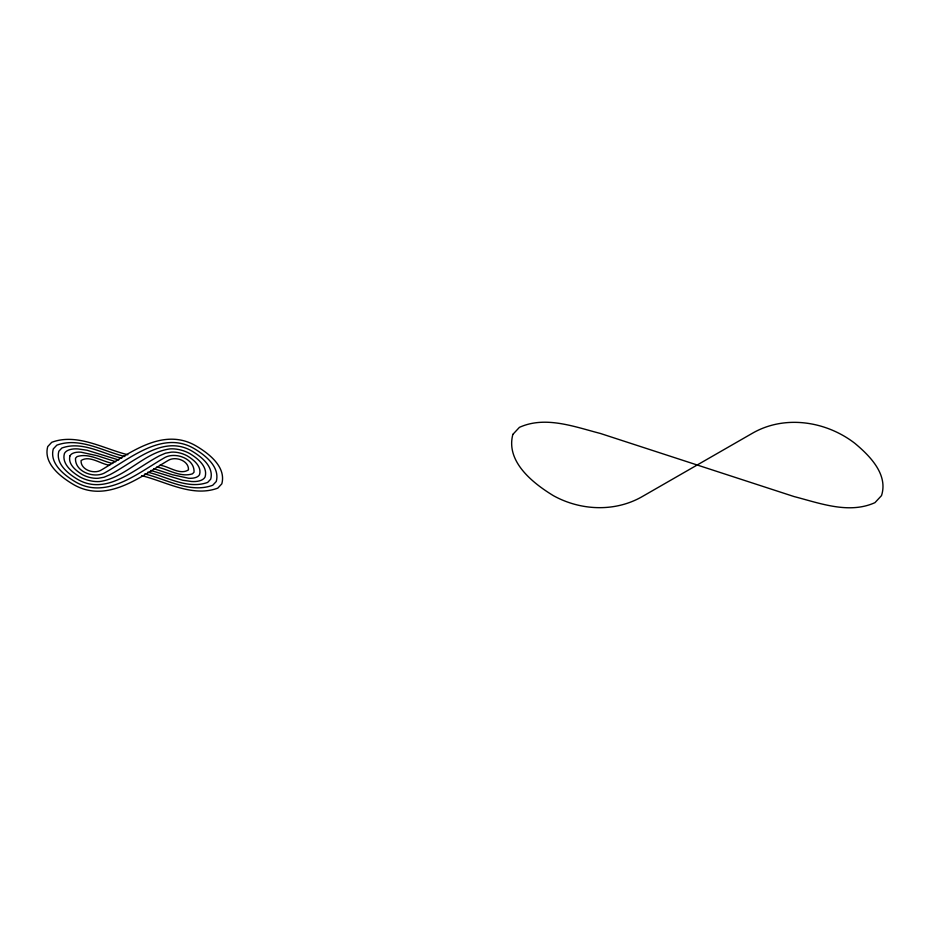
<?xml version="1.0" encoding="UTF-8"?>
<svg xmlns="http://www.w3.org/2000/svg" width="930" height="930" viewBox="0 0 930 930"><rect width="100%" height="100%" fill="white"/><g stroke="black" fill="none" stroke-linecap="round" stroke-linejoin="round"><path stroke-width="1.4" d="M69.971 455.874C67.611 464.198 76.086 470.824 82.386 474.602A16.066 8.033 16.7 0 0 98.243 478.276L104.032 477.241L109.833 474.742C134.141 462.164 162.924 433.985 192.115 451.178C201.531 456.863 214.109 466.755 210.692 479.206L207.657 482.414C187.628 489.668 166.935 476.741 147.765 472.184M127.84 454.758C103.521 448.772 77.085 432.845 51.731 442.308L47.721 446.586C43.245 463.152 59.927 476.311 72.459 483.902C106.078 504.409 139.826 477.16 168.063 460.513C175.2 455.828 189.185 460.583 188.441 469.917C179.781 475.497 168.69 466.139 159.902 465.209M124.806 456.502C103.056 451.236 79.492 436.798 56.811 445.168L53.289 448.911C49.337 463.407 63.972 474.939 74.935 481.577C106.067 500.317 138.024 472.917 163.889 458.095C174.538 451.201 194.998 458.467 194.01 472.242L192.429 473.847C180.408 477.706 168.33 469.348 156.868 466.953M121.772 458.246C102.602 453.689 81.91 440.762 61.88 448.016L58.846 451.224C55.428 463.675 68.006 473.568 77.422 479.252C106.613 496.446 135.396 468.267 159.704 455.688L165.505 453.189L171.294 452.154A16.066 8.033 16.7 0 1 187.151 455.828C193.452 459.606 201.926 466.232 199.566 474.556A16.066 8.033 16.7 0 1 188.581 478.241L172.317 474.719L153.834 468.697M118.738 459.99L86.885 450.201L78.015 448.934A19.96 9.974 16.7 0 0 64.414 453.549C61.508 463.93 72.052 472.196 79.899 476.927A19.96 9.974 16.7 0 0 99.615 481.531C125.794 477.939 143.743 452.492 169.923 448.899A19.96 9.974 16.7 0 1 189.627 453.503C197.497 458.234 208.018 466.5 205.123 476.881A19.96 9.974 16.7 0 1 191.522 481.496L182.652 480.229L150.8 470.441M115.704 461.733L97.22 455.712L80.957 452.189A16.066 8.033 16.7 0 0 69.971 455.874M112.67 463.477C101.207 461.082 89.129 452.724 77.109 456.584L75.528 458.188C74.54 471.963 95 479.229 105.648 472.324C131.514 457.514 163.471 430.113 194.603 448.853C205.565 455.491 220.201 467.023 216.248 481.519L212.726 485.262C190.046 493.632 166.482 479.194 144.731 473.928M109.635 465.221C100.847 464.291 89.745 454.933 81.096 460.513C80.352 469.848 94.337 474.602 101.475 469.917C129.712 453.27 163.459 426.021 197.079 446.528C209.61 454.119 226.292 467.279 221.817 483.844L217.806 488.122C192.452 497.585 166.017 481.659 141.697 475.672M512.86 434.391C505.571 461.617 532.925 483.228 553.513 495.737C580.669 510.698 614.963 512.256 642.2 496.608L752.172 433.392C784.467 414.582 826.049 421.034 854.879 443.343C869.748 455.758 888.383 474.428 881.512 495.609L874.967 502.642C848.974 514.406 819.865 503.211 794.034 496.55L600.338 433.45C574.508 426.789 545.399 415.594 519.405 427.358L512.86 434.391"/></g></svg>
